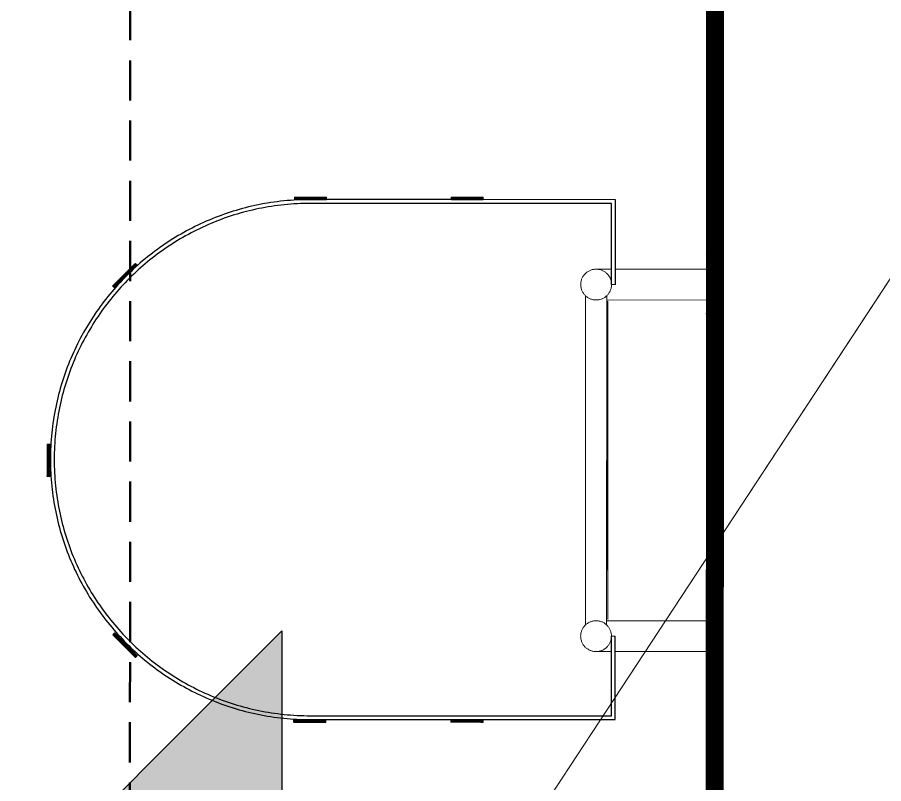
# Model space of a CAD drawing. Header units: centimetres. Extents: x -6122352 to 6876996, y -1694241 to 2592194.
# Drawn here: x 136233 to 137582, y -53178 to -51984 of the extents above; entities that cross this region are included whole.
import ezdxf
from ezdxf.enums import TextEntityAlignment as Align
from ezdxf.xclip import XClip

# ---------------------------------------------------------------- set-up
doc = ezdxf.new("R2010")
doc.units = ezdxf.units.CM
doc.header["$MEASUREMENT"] = 0
doc.header["$XCLIPFRAME"] = 2
for name, pattern in [('2. HG-ST XR COL 3A (5V 7V 9V 11V - GF (4M & 5D-E)$0$HIDDEN', [0.375, 0.25, -0.125]), ('AXIS2', [28.574999999999996, 19.05, -3.174999999999999, 3.174999999999999, -3.174999999999999]), ('DASHED2', [0.375, 0.25, -0.125]), ('HIDDEN', [0.375, 0.25, -0.125]), ('XR-AR-END-SETTING OUT PLAN$0$23261-XR-AR-SI-GF$0$HIDDEN', [0.375, 0.25, -0.125]), ('XR-Master Plan MONTE CARLO$0$XREF-ROADS LAYOUT PLAN$0$PROPOSED INTERNAL ROAD - Option 01$0$Future road$0$DASHED2', [0.375, 0.25, -0.125])]:
    doc.linetypes.add(name, pattern=pattern)
for name, color, linetype in [('00-MI-DIM', 7, 'Continuous'), ('00-XREF', 7, 'Continuous'), ('23585-XR-AR-BOUNDARY WALLS AND SETBACKS$0$setback', 7, 'XR-AR-END-SETTING OUT PLAN$0$23261-XR-AR-SI-GF$0$HIDDEN'), ('@MI-REF LAYER', 7, 'Continuous'), ('B_TH_4', 7, 'Continuous'), ('G-HATCH-COL-WALL', 7, 'Continuous')]:
    doc.layers.add(name, color=color, linetype=linetype)
for name, color, linetype, lineweight in [('@ Foundations', 4, 'DASHED2', 50), ('A-ANNO-TEXT', 3, 'Continuous', 25), ('A-FLOR-XREF', 7, 'Continuous', 9), ('A-GRID2', 224, 'AXIS2', 0), ('HARDWARE', 1, 'Continuous', 15), ('XR-AR-END-SETTING OUT PLAN$0$23585-XR-AR-END-GROUND FLOOR$0$A-WALL', 7, 'Continuous', 30), ('XR-AR-END-SETTING OUT PLAN$0$23585-XR-AR-END-GROUND FLOOR$0$S-COLS', 51, 'Continuous', 40), ('XR-AR-END-SETTING OUT PLAN$0$23585-XR-AR-END-GROUND FLOOR$0$S-COLS-PATT', 8, 'Continuous', 5)]:
    doc.layers.add(name, color=color, linetype=linetype, lineweight=lineweight)
doc.styles.add('Arial Narrow', font='ARIALN.TTF', dxfattribs={"width": 0.95, "height": 500})
doc.styles.get("Standard").update_dxf_attribs({"font": 'arial.ttf'})
doc.dimstyles.new('LEADER', dxfattribs={"dimtxt": 0.18, "dimasz": 0.25, "dimexe": 0.18, "dimexo": 0.0625, "dimgap": 0.09, "dimtad": 0, "dimtih": 1, "dimtoh": 1, "dimdec": 4, "dimzin": 0, "dimdsep": 46, "dimtxsty": 'Standard', "dimblk": 'DOT', "dimcen": 0.09, "dimadec": 0, "dimazin": 0, "dimtfac": 1, "dimtdec": 4, "dimtofl": 0, "dimtmove": 0, "dimatfit": 3, "dimldrblk": 'DOT', "dimfxl": 1, "dimtolj": 1, "dimtzin": 0, "dimarcsym": 0})

# ---------------------------------------------------------------- blocks, each defined once
blk = doc.blocks.new('23585-XR-AR-BOUNDARY WALLS AND SETBACKS')
at = {"layer": '23585-XR-AR-BOUNDARY WALLS AND SETBACKS$0$setback', "ltscale": 40, "const_width": 0.05}
blk.add_lwpolyline([(496556.6741001542, 2768981.202274867), (496542.2967960276, 2768994.375796448), (496538.1421869831, 2768989.841589371), (496534.0887982166, 2768985.417801631), (496530.0353982168, 2768980.994001632), (496525.9819525767, 2768976.570351822), (496521.9283484083, 2768972.146547273), (496517.7722339163, 2768967.610636459), (496532.1492828215, 2768954.436577055), (496536.3057524819, 2768958.97285092), (496540.3591508893, 2768963.396649184), (496544.4125508901, 2768967.820449183), (496548.4659508895, 2768972.244249184), (496552.5193508902, 2768976.668049183)], close=True, dxfattribs=at)
blk = doc.blocks.new('A$C9d9485f6')
at = {"layer": 'A-ANNO-TEXT', "rotation": 312.4881850805905}
blk.add_blockref('23585-XR-AR-BOUNDARY WALLS AND SETBACKS', (-2377088.534775567, -1504219.252137818), dxfattribs=at)
blk = doc.blocks.new('XR-AR-END-SETTING OUT PLAN$0$23585-XR-AR-END-GROUND FLOOR$0$A$C75a8815d')
at = {"layer": 'XR-AR-END-SETTING OUT PLAN$0$23585-XR-AR-END-GROUND FLOOR$0$S-COLS', "color": 252, "lineweight": 30}
blk.add_lwpolyline([(-0.02568697929382324, 8599.999128341675), (-0.02568745613098145, 7599.999128580093), (249.974312543869, 7599.999128341675), (249.9743130207062, 8599.999128341675)], close=True, dxfattribs=at)
blk = doc.blocks.new('XR-AR-END-SETTING OUT PLAN')
at = {"layer": 'XR-AR-END-SETTING OUT PLAN$0$23585-XR-AR-END-GROUND FLOOR$0$A-WALL', "color": 8}
blk.add_lwpolyline([(3000.102068737149, 12899.99910259247), (3250.103869214654, 12899.99910211563), (3250.103198900819, 13749.9988026619), (3250.102675631642, 14849.99877595901), (3000.10211391747, 14849.99877595901)], close=True, dxfattribs=at)
at = {"layer": 'XR-AR-END-SETTING OUT PLAN$0$23585-XR-AR-END-GROUND FLOOR$0$S-COLS-PATT', "color": 8}
blk.add_blockref('XR-AR-END-SETTING OUT PLAN$0$23585-XR-AR-END-GROUND FLOOR$0$A$C75a8815d', (3000.129344239831, 5499.998310089111), dxfattribs=at)
blk = doc.blocks.new('A$Cbc1183fc')
at = {"layer": 'HARDWARE', "linetype": 'XR-Master Plan MONTE CARLO$0$XREF-ROADS LAYOUT PLAN$0$PROPOSED INTERNAL ROAD - Option 01$0$Future road$0$DASHED2', "ltscale": 0.1}
blk.add_hatch(color=251, dxfattribs=at).paths.add_polyline_path([(2.908533192181494, 4.222381891624536), (1.010416953300592, 4.222381891566329), (1.010416953417007, 14.22390712378547), (2.908533192181494, 14.22390712378547)])
at = {"layer": 'A-GRID2', "color": 251, "linetype": 'XR-Master Plan MONTE CARLO$0$XREF-ROADS LAYOUT PLAN$0$PROPOSED INTERNAL ROAD - Option 01$0$Future road$0$DASHED2', "ltscale": 0.5}
blk.add_line((-47.00038027530536, 9.223144508025143), (106.9078582695802, 9.223144508025143), dxfattribs=at)
at = {"layer": 'HARDWARE', "color": 7, "ltscale": 0.1}
for p, q in [((-40.36631799908355, 14.22390712378547), (-41.80466234614141, 12.78556277696043)), ((-40.36631799908355, 4.222381891566329), (-40.36631799908355, 14.22390712378547)), ((-39.11612734466325, 14.22390712378547), (-40.36631799908355, 14.22390712378547)), ((-39.11612734466325, 17.34938375896309), (-38.38891594466986, 18.60895084269578)), ((-39.11612734466325, 17.34938375896309), (-39.11612734466325, 1.096905256097671)), ((-31.71709949325304, 18.60895084269578), (-38.38891594466986, 18.60895084269578)), ((-31.71709949325304, 13.91604767570971), (-38.38891594466986, 13.91604767570971)), ((-30.98988809355069, 17.34938375896309), (-31.71709949325304, 18.60895084269578)), ((-30.98988809355069, 19.84976506739622), (-30.98988809355069, -1.403476052044425)), ((-28.98958304652479, 19.84976506739622), (-30.98988809355069, 19.84976506739622)), ((-28.98958304652479, 19.84976506739622), (-28.98958304652479, -1.403476052044425)), ((-44.05500552407466, 12.84869740443537), (-44.68010085099377, 12.22360207769088)), ((-44.68010085099377, 6.222686938242987), (-44.68010085099377, 12.22360207769088)), ((-44.68010085099377, 6.222686938242987), (-44.05500552407466, 5.597591611498501)), ((-44.05500552407466, 12.84869740443537), (-44.05500552407466, 5.597591611498501)), ((-44.05500552407466, 12.84869740443537), (-41.80466234614141, 12.84869740443537)), ((-44.05500552407466, 5.597591611498501), (-41.80466234614141, 5.597591611498501)), ((-41.80466234614141, 5.660726239264477), (-41.80466234614141, 12.78556277696043)), ((-40.36631799908355, 4.222381891566329), (-41.80466234614141, 5.660726239264477)), ((-41.32521423057187, 13.26501089252997), (-39.11612734466325, 13.26501089252997)), ((-41.32521423057187, 5.181278123403899), (-39.11612734466325, 5.181278123403899)), ((-39.11612734466325, 4.222381891566329), (-40.36631799908355, 4.222381891566329)), ((-39.11612734466325, 1.096905256097671), (-38.38891594466986, -0.1626618276932277)), ((-31.71709949325304, 4.530241340224165), (-38.38891594466986, 4.530241340224165)), ((-30.98988809355069, 1.096905256097671), (-31.71709949325304, -0.1626618276932277)), ((-31.71709949325304, -0.1626618276932277), (-38.38891594466986, -0.1626618276932277)), ((-28.98958304652479, -1.403476052044425), (-30.98988809355069, -1.403476052044425))]:
    blk.add_line(p, q, dxfattribs=at)
at = {"layer": 'HARDWARE', "color": 251, "linetype": 'XR-Master Plan MONTE CARLO$0$XREF-ROADS LAYOUT PLAN$0$PROPOSED INTERNAL ROAD - Option 01$0$Future road$0$DASHED2', "ltscale": 0.1}
for p, q in [((72.75557183974888, 14.22390712378547), (-28.98958304652479, 14.22390712378547)), ((1.010416953475215, 14.22390712378547), (1.010416953475215, 4.222381891566329)), ((72.75557183974888, 4.222381891566329), (72.75557183974888, 14.22390712378547)), ((87.31861020310316, 14.69050327996956), (77.89883993775584, 14.25454929738771)), ((77.89883993775584, 11.55062444781652), (77.89883993775584, 14.2545868033194)), ((77.89883993775584, 14.16024741646834), (77.89883993775584, 4.286041599465534)), ((87.43754709063796, 14.80005748727126), (87.4771506304387, 15.10707930783974)), ((89.37730540370103, 14.86197943036677), (87.4771506304387, 15.10707930783974)), ((88.48233517084736, 13.79382903676014), (88.40547594963573, 15.45451979286736)), ((92.38743944931775, 14.92510155693162), (89.4962622950552, 14.79129365098197)), ((92.38743944931775, 14.92510155693162), (92.49885143950814, 15.43394165439531)), ((92.55657524225535, 14.18667644646484), (92.38743944931775, 14.92510155693162)), ((92.55657524225535, 14.18667644646484), (92.49885143950814, 15.43394165439531)), ((93.39265149418497, 14.97162115009269), (92.49885143950814, 15.43394165439531)), ((95.53774987155339, 15.07089879049454), (93.39265149418497, 14.97162115009269)), ((95.58035636960994, 14.2579248114489), (94.780859445862, 13.36900175112532)), ((95.58035636960994, 14.2579248114489), (95.53774987155339, 15.07089879049454)), ((99.51018816855503, 14.2231445076759), (95.55813798075542, 14.2231445076759)), ((95.78166081814561, 4.223144507675897), (95.78166081814561, 14.2231445076759)), ((99.51018816855503, 14.2231445076759), (99.51018816855503, 4.223144507675897)), ((99.51018816855503, 14.2231445076759), (101.0104169534752, 12.72291572275572)), ((-28.98958304652479, 13.26501089252997), (1.010416953475215, 13.26501089252997)), ((-28.98958304652479, 5.181278123403899), (1.010416953475215, 5.181278123403899)), ((72.75557183974888, 4.222381891566329), (-28.98958304652479, 4.222381891566329)), ((77.89883993775584, 12.99673248000909), (73.13906532223336, 12.99673248000909)), ((77.89883993775584, 5.449569037242327), (73.13906532223336, 5.449569037242327)), ((79.57415167271392, 11.63842533819843), (77.89883993775584, 11.55062444781652)), ((79.57415167271392, 10.41553884814493), (77.89883993775584, 10.50332723610336)), ((90.42035696917446, 3.629816524975467), (77.89883993775584, 4.286041599465534)), ((89.94517450395506, 5.982975382183213), (87.21389923489187, 6.126122211862821)), ((91.2960905188811, 12.14092696976149), (87.53484942938667, 11.94380940945121)), ((87.61943982954836, 6.104868971277028), (88.60430127097061, 6.871373362664599)), ((88.51878447993658, 5.239612018805929), (87.61943982954836, 6.104868971277028)), ((91.54596987529658, 9.904885973141063), (87.72365947323851, 10.105204021791)), ((88.63406080874847, 7.439234961464535), (88.49653483601287, 4.81505977519555)), ((89.5036446704762, 6.006116410484537), (88.51878447993658, 5.239612018805929)), ((88.60430127097061, 6.871373362664599), (89.5036446704762, 6.006116410484537)), ((92.45013651053887, 12.50725783529924), (91.2960905188811, 12.14092696976149)), ((92.96129321167246, 9.492273050069343), (91.54596987529658, 9.904885973141063)), ((93.64979320799466, 12.87235101213446), (92.45013651053887, 12.50725783529924)), ((92.76186779944692, 8.090846832608804), (92.58651480817934, 4.744911576795857)), ((94.39027488173451, 9.027764712343924), (92.96129321167246, 9.492273050069343)), ((93.52420280541992, 3.855013367603533), (94.4000251184334, 4.175437232188415)), ((94.780859445862, 13.36900175112532), (93.64979320799466, 12.87235101213446)), ((95.44022499938728, 8.025586879928596), (94.39027488173451, 9.027764712343924)), ((94.4000251184334, 4.175437232188415), (95.14445989456726, 4.796581957198214)), ((99.51018816855503, 4.223144507675897), (94.48030861187726, 4.223144507675897)), ((95.14445989456726, 4.796581957198214), (95.58906519698212, 5.635622410394717)), ((95.70576424361207, 6.581304127234034), (95.44022499938728, 8.025586879928596)), ((95.58906519698212, 5.635622410394717), (95.70576424361207, 6.581304127234034)), ((101.0104169534752, 5.723373293178156), (99.51018816855503, 4.223144507675897)), ((101.0104169534752, 12.72291572275572), (101.0104169534752, 5.723373293178156))]:
    blk.add_line(p, q, dxfattribs=at)
at = {"layer": 'HARDWARE', "color": 7, "ltscale": 0.1}
for centre, radius, start, end in [((-34.96694084443152, 16.26250551029807), 4.149186500949668, 145.5615300131429, 214.438469986857), ((-23.61019831587328, 9.223144507792313), 15.50592840411255, 162.3830300116464, 197.6169699883536), ((-35.13907465746161, 16.26250551029807), 4.149186500949668, 325.5615300131429, 34.43846901578785), ((-46.49581712350482, 9.223144507792313), 15.50592840411255, 342.3830300116463, 17.61696900850052), ((-34.96694084443152, 2.183796006895136), 4.149186500949668, 145.5615300131429, 214.438469986857), ((-35.13907465746161, 2.183796006895136), 4.149186500949668, 325.5615300131429, 34.43846901578785)]:
    blk.add_arc(centre, radius, start, end, dxfattribs=at)
at = {"layer": 'HARDWARE', "color": 251, "linetype": 'XR-Master Plan MONTE CARLO$0$XREF-ROADS LAYOUT PLAN$0$PROPOSED INTERNAL ROAD - Option 01$0$Future road$0$DASHED2', "ltscale": 0.1}
for centre, radius, start, end in [((87.3127943155705, 14.81615994236199), 0.1257860573740003, 272.6498300045417, 352.6498329959001), ((88.11186367354821, 21.01901837886544), 6.360934167473221, 263.7923700016446, 281.5072999921803), ((89.49044765718281, 14.91693781095091), 0.1257860573740003, 205.9098599996503, 272.6498300045417), ((89.5532334826421, 18.22342955146451), 5.031442169940947, 306.6492599996699, 319.7369400049474), ((73.13906532136025, 13.38021596067119), 0.3834940703464925, 180, 270), ((73.13906532136025, 5.066073054389562), 0.3834940703464925, 90, 180), ((79.48170132358791, 11.02698209305527), 0.6183947677033078, 278.597939997401, 81.40205939544926), ((87.8244660954224, 11.04454727156553), 0.944741635601313, 107.8518299985358, 263.874750001431), ((91.0746554993093, 16.1145954534295), 12.5019065407724, 267.0000099984271, 281.2992799952244), ((103.0011480393587, 5.87665916926926), 10.47594583176023, 167.7980399877807, 186.2019600094219), ((91.50133056694176, 6.479338577250019), 2.045942006160019, 302.0330500080299, 51.96694999488927)]:
    blk.add_arc(centre, radius, start, end, dxfattribs=at)
blk = doc.blocks.new('A$Ce8294b64')
at = {"layer": 'G-HATCH-COL-WALL'}
h = blk.add_hatch(dxfattribs=at)
h.set_pattern_fill('ANSI31', color=1, angle=-180)
h.set_pattern_definition([(224.9999999999997, (514377.9856902729, 2792684.258597666), (0.08838834764831767, -0.08838834764831849), [])])
h.paths.add_polyline_path([(181.9881294774241, 205.7581931389868), (181.9881294774241, 201.7581931389868), (131.9881294774241, 201.7581931389868), (131.9881294774241, 205.7581931389868)])
h = blk.add_hatch(dxfattribs=at)
h.set_pattern_fill('ANSI31', color=1, angle=-180)
h.set_pattern_definition([(224.9999999999999, (87727.86580790632, 154293.1558632633), (0.0883883476483184, -0.08838834764831849), [])])
h.paths.add_polyline_path([(425.9516046088538, 201.7581931389868), (425.9516046093195, 205.7581931389868), (375.9516046093195, 205.7581931389868), (375.9516046093195, 201.7581931389868)])
h = blk.add_hatch(dxfattribs=at)
h.set_pattern_fill('ANSI31', color=1, angle=-135)
h.set_pattern_definition([(270, (-1611104.543122334, 2338274.30322408), (0.1249999999999993, -6.335847910278488e-16), [])])
h.paths.add_polyline_path([(-115.5359028750681, 102.3425361735281), (-112.707475749834, 99.51410904910881), (-148.0628148094402, 64.15876998979365), (-150.8912419346743, 66.98719711432932)])
h = blk.add_hatch(dxfattribs=at)
h.set_pattern_fill('ANSI31', color=1, angle=-90.00000000000001)
h.set_pattern_definition([(315, (-2792731.507303426, 514016.4557539099), (0.08838834764831846, 0.08838834764831843), [])])
h.paths.add_polyline_path([(-253.0068988991552, -179.5418068611179), (-249.0068988991552, -179.5418068611179), (-249.0068988991552, -229.5418068611179), (-253.0068988991552, -229.5418068610015)])
h = blk.add_hatch(dxfattribs=at)
h.set_pattern_fill('ANSI31', color=1, angle=-44.99999999999999)
h.set_pattern_definition([(360, (-2338322.851929822, -1611465.078030313), (7.847327871527068e-17, 0.1249999999999999), [])])
h.paths.add_polyline_path([(-150.8912419342087, -476.0708108367398), (-148.0628148094402, -473.2423837120296), (-112.707475749834, -508.5977227713447), (-115.5359028746025, -511.4261498959968)])
h = blk.add_hatch(dxfattribs=at)
h.set_pattern_fill('ANSI31', color=1, angle=2.544443745170813e-14)
h.set_pattern_definition([(44.99999999999994, (-514065.0044596778, -2793090.97261426), (-0.0883883476483182, 0.0883883476483184), [])])
h.paths.add_polyline_path([(130.9931011008448, -612.4722097327176), (130.9931011008448, -608.4722097327176), (180.9931011008448, -608.4722097327176), (180.9931011008448, -612.4722097327176)])
h = blk.add_hatch(dxfattribs=at)
h.set_pattern_fill('ANSI31', color=1, angle=-180)
h.set_pattern_definition([(224.9999999999999, (87727.86580790632, 154295.4558632633), (0.0883883476483184, -0.08838834764831849), [])])
h.paths.add_polyline_path([(425.9516046088538, -608.2418068610132), (425.9516046093195, -612.2418068610132), (375.9516046093195, -612.2418068610132), (375.9516046093195, -608.2418068610132)])
at = {"color": 1}
for p, q in [((626.0195874855272, 93.45819313905668), (602.0195874855272, 93.45819313905668)), ((790.9565762332059, 93.45819313888205), (632.0195874855272, 93.45819313905668)), ((626.0195874855272, 69.45819313894026), (632.0195874855272, 69.45819313894026)), ((585.5195874855272, 52.02976808103267), (585.5195874855272, -460.8133818031056)), ((618.5195874855272, 52.02976808103267), (618.5195874855272, -460.8133818031056)), ((790.9565762332059, 45.45819313882384), (618.7665554545238, 45.45819313876564)), ((791.0218745744205, -454.2418068608968), (618.5195874855272, -454.2418068608968)), ((625.9078791709035, -478.2418068610132), (632.0195874855272, -478.2418068610132)), ((626.0195874855272, -502.2418068610714), (602.0195874855272, -502.2418068610714)), ((791.0218745744205, -502.241806860955), (632.0195874855272, -502.2418068610714))]:
    blk.add_line(p, q, dxfattribs=at)
for points in [[(181.9881294774241, 205.7581931389868), (181.9881294774241, 201.7581931389868), (131.9881294774241, 201.7581931389868), (131.9881294774241, 205.7581931389868)], [(425.9516046093195, 205.7581931389868), (425.9516046088538, 201.7581931389868), (375.9516046093195, 201.7581931389868), (375.9516046093195, 205.7581931389868)], [(-115.5359028750681, 102.3425361735281), (-112.707475749834, 99.51410904910881), (-148.0628148094402, 64.15876998979365), (-150.8912419346743, 66.98719711432932)], [(-253.0068988991552, -179.5418068611179), (-249.0068988991552, -179.5418068611179), (-249.0068988991552, -229.5418068611179), (-253.0068988991552, -229.5418068610015)], [(-150.8912419342087, -476.0708108367398), (-148.0628148094402, -473.2423837120296), (-112.707475749834, -508.5977227713447), (-115.5359028746025, -511.4261498959968)], [(130.9931011008448, -612.4722097327176), (130.9931011008448, -608.4722097327176), (180.9931011008448, -608.4722097327176), (180.9931011008448, -612.4722097327176)], [(425.9516046093195, -612.2418068610132), (425.9516046088538, -608.2418068610132), (375.9516046093195, -608.2418068610132), (375.9516046093195, -612.2418068610132)]]:
    blk.add_lwpolyline(points, close=True, dxfattribs=at)
for centre in [(602.0195874855272, 69.45819313894026), (602.0195874855272, -478.2418068610132)]:
    blk.add_circle(centre, 24, dxfattribs=at)
at = {"layer": '00-XREF', "color": 1, "flags": 128}
for points in [[(632.0195874855272, 69.45819313894026), (632.0195874855272, 201.733335086843), (423.9516046093195, 201.7581931389868), (156.9881294774241, 201.7581931389868, 0.9999999999999999), (156.9881294774241, -608.2418068610132), (424.5661017889506, -608.2418068610132), (632.0195874855272, -608.2418068610132), (632.0195874855272, -478.241806860955)], [(626.0195874855272, 69.45819313894026), (626.0195874855272, 195.7581931392197), (420.686456619238, 195.7581931389868), (156.9881294774241, 195.7581931389868, 1), (156.9881294774241, -602.2418068610132), (421.3009537988692, -602.2418068610132), (626.0195874855272, -602.2418068610132), (626.0195874855272, -478.0449050011812)]]:
    blk.add_lwpolyline(points, format="xyb", dxfattribs=at)
at = {"layer": '00-XREF', "color": 1}
for points in [[(800.9565762332059, 3.952243700157851), (800.9565762332059, 134.9641425777227), (790.9565762332059, 134.9641425777227), (790.9565762332059, 3.952243700157851)], [(801.0218745744205, -543.7477562997956), (801.0218745744205, -412.7358574222308), (791.0218745744205, -412.7358574222308), (791.0218745744205, -543.7477562997956)]]:
    blk.add_lwpolyline(points, close=True, dxfattribs=at)
at = {"color": 1, "xscale": -1, "rotation": 180}
for p in [(819.9461592797306, 125.5012669930293), (819.9461592797306, 33.17538820783375), (820.0114576209453, -422.4563273322419), (819.9461592797306, -513.4682262098067)]:
    blk.add_blockref('A$Cbc1183fc', p, dxfattribs=at)
blk = doc.blocks.new('A$Cbed221a8')
at = {"linetype": 'HIDDEN'}
for points in [[(1628.115227677878, 13299.16522183403), (1630.013343916758, 13299.16522183409), (1630.013343916642, 13289.16369660187), (1628.115227677878, 13289.16369660187)], [(1628.115227677878, 13206.83934304884), (1630.013343916758, 13206.83934304889), (1630.013343916642, 13196.83781781667), (1628.115227677878, 13196.83781781667)], [(1628.049929336663, 12751.20762750876), (1629.948045575544, 12751.20762750882), (1629.948045575427, 12741.2061022766), (1628.049929336663, 12741.2061022766)], [(1628.115227677878, 12660.1957286312), (1630.013343916758, 12660.19572863125), (1630.013343916642, 12650.19420339903), (1628.115227677878, 12650.19420339903)]]:
    blk.add_hatch(color=1, dxfattribs=at).paths.add_polyline_path(points)
at = {"color": 1, "linetype": 'HIDDEN'}
for p, q in [((1678.024141145364, 13294.16445921763), (1524.115902600479, 13294.16445921763)), ((1530.013343916584, 13297.66423043248), (1531.513572701504, 13299.16445921798)), ((1530.013343916584, 13290.6646880029), (1530.013343916584, 13297.66423043248)), ((1531.513572701504, 13289.16445921798), (1531.513572701504, 13299.16445921798)), ((1531.513572701504, 13299.16445921798), (1536.543452258182, 13299.16445921798)), ((1535.242100051913, 13299.16445921798), (1535.242100051913, 13289.16445921798)), ((1535.434695673077, 13297.75198131526), (1535.317996626447, 13296.80629959842)), ((1535.317996626447, 13296.80629959842), (1535.583535870672, 13295.36201684573)), ((1535.879300975492, 13298.59102176846), (1535.434695673077, 13297.75198131526)), ((1535.583535870672, 13295.36201684573), (1536.633485988325, 13294.35983901331)), ((1536.623735751626, 13299.21216649347), (1535.879300975492, 13298.59102176846)), ((1537.499558064639, 13299.53259035805), (1536.623735751626, 13299.21216649347)), ((1536.633485988325, 13294.35983901331), (1538.062467658387, 13293.89533067559)), ((1538.062467658387, 13293.89533067559), (1539.477790994762, 13293.48271775251)), ((1538.261893070612, 13295.29675689305), (1538.43724606188, 13298.64269214886)), ((1539.477790994762, 13293.48271775251), (1543.300101396821, 13293.28239970386)), ((1540.603403900885, 13299.75778720068), (1553.124920932303, 13299.10156212619)), ((1541.078586366104, 13297.40462834347), (1543.809861635167, 13297.26148151379)), ((1541.520116199583, 13297.38148731517), (1542.504976390122, 13298.14799170685)), ((1542.419459599088, 13296.51623036299), (1541.520116199583, 13297.38148731517)), ((1542.389700061311, 13295.94836876419), (1542.527226034046, 13298.57254395046)), ((1543.404321040511, 13297.28273475438), (1542.419459599088, 13296.51623036299)), ((1542.504976390122, 13298.14799170685), (1543.404321040511, 13297.28273475438)), ((1551.449609197345, 13292.97206487751), (1553.124920932303, 13292.88427648955)), ((1553.124920932303, 13289.22735630919), (1553.124920932303, 13299.10156212619)), ((1553.124920932303, 13297.93803468841), (1557.884695547826, 13297.93803468841)), ((1558.26818903031, 13299.16522183409), (1660.013343916584, 13299.16522183409)), ((1558.26818903031, 13299.16522183409), (1558.26818903031, 13289.16369660187)), ((1630.013343916584, 13289.16369660187), (1630.013343916584, 13299.16522183409)), ((1660.013343916584, 13298.20632560225), (1630.013343916584, 13298.20632560225)), ((1660.013343916584, 13283.53783865826), (1660.013343916584, 13304.7910797777)), ((1660.013343916584, 13304.7910797777), (1662.01364896361, 13304.7910797777)), ((1662.01364896361, 13283.53783865826), (1662.01364896361, 13304.7910797777)), ((1662.01364896361, 13302.29069846956), (1662.740860363312, 13303.55026555335)), ((1662.740860363312, 13303.55026555335), (1669.412676814729, 13303.55026555335)), ((1662.740860363312, 13298.85736238543), (1669.412676814729, 13298.85736238543)), ((1670.139888214722, 13302.29069846956), (1669.412676814729, 13303.55026555335)), ((1670.139888214722, 13286.03821996669), (1670.139888214722, 13302.29069846956)), ((1670.139888214722, 13299.16522183409), (1671.390078869143, 13299.16522183409)), ((1672.348975100631, 13298.20632560225), (1670.139888214722, 13298.20632560225)), ((1671.390078869143, 13299.16522183409), (1671.390078869143, 13289.16369660187)), ((1671.390078869143, 13299.16522183409), (1672.8284232162, 13297.72687748639)), ((1675.078766394134, 13297.79001211416), (1672.8284232162, 13297.79001211416)), ((1672.8284232162, 13297.72687748639), (1672.8284232162, 13290.6020409487)), ((1675.078766394134, 13290.53890632122), (1675.078766394134, 13297.79001211416)), ((1675.703861721053, 13297.16491678741), (1675.078766394134, 13297.79001211416)), ((1675.703861721053, 13297.16491678741), (1675.703861721053, 13291.16400164797)), ((1531.513572701504, 13289.16445921798), (1530.013343916584, 13290.6646880029)), ((1531.513572701504, 13289.16445921798), (1535.465622889304, 13289.16445921798)), ((1535.443404500449, 13289.12967891421), (1536.242901424197, 13290.01860197453)), ((1535.443404500449, 13289.12967891421), (1535.486010998506, 13288.31670493516)), ((1535.486010998506, 13288.31670493516), (1537.631109375874, 13288.41598257556)), ((1536.242901424197, 13290.01860197453), (1537.373967662064, 13290.51525271352)), ((1537.373967662064, 13290.51525271352), (1538.57362435952, 13290.88034589036)), ((1537.631109375874, 13288.41598257556), (1538.524909430551, 13287.95366207126)), ((1538.467185627804, 13289.20092727919), (1538.524909430551, 13287.95366207126)), ((1538.467185627804, 13289.20092727919), (1538.636321420741, 13288.46250216872)), ((1538.636321420741, 13288.46250216872), (1538.524909430551, 13287.95366207126)), ((1538.57362435952, 13290.88034589036), (1539.727670351178, 13291.24667675589)), ((1538.636321420741, 13288.46250216872), (1541.527498575004, 13288.59631007467)), ((1539.727670351178, 13291.24667675589), (1543.488911440672, 13291.4437943162)), ((1541.646455466358, 13288.52562429529), (1543.54661023962, 13288.28052441782)), ((1542.541425699212, 13289.5937746889), (1542.618284920423, 13287.93308393279)), ((1543.586213779421, 13288.58754623838), (1543.54661023962, 13288.28052441782)), ((1543.705150666956, 13288.69710044569), (1553.124920932303, 13289.13305442827)), ((1551.449609197345, 13291.74917838746), (1553.124920932303, 13291.83697927784)), ((1553.124920932303, 13291.83697927784), (1553.124920932303, 13289.13301692234)), ((1553.124920932303, 13290.39087124565), (1557.884695547826, 13290.39087124565)), ((1558.26818903031, 13289.16369660187), (1660.013343916584, 13289.16369660187)), ((1660.013343916584, 13290.12259283313), (1630.013343916584, 13290.12259283313)), ((1660.013343916584, 13283.53783865826), (1662.01364896361, 13283.53783865826)), ((1662.01364896361, 13286.03821996669), (1662.740860363312, 13284.77865288296)), ((1662.740860363312, 13289.47155604995), (1669.412676814729, 13289.47155604995)), ((1662.740860363312, 13284.77865288296), (1669.412676814729, 13284.77865288296)), ((1670.139888214722, 13286.03821996669), (1669.412676814729, 13284.77865288296)), ((1672.348975100631, 13290.12259283313), (1670.139888214722, 13290.12259283313)), ((1670.139888214722, 13289.16369660187), (1671.390078869143, 13289.16369660187)), ((1671.390078869143, 13289.16369660187), (1672.8284232162, 13290.6020409487)), ((1675.078766394134, 13290.53890632122), (1672.8284232162, 13290.53890632122)), ((1675.078766394134, 13290.53890632122), (1675.703861721053, 13291.16400164797)), ((1660.013343916584, 13191.21195987306), (1660.013343916584, 13212.4652009925)), ((1660.013343916584, 13212.4652009925), (1662.01364896361, 13212.4652009925)), ((1662.01364896361, 13191.21195987306), (1662.01364896361, 13212.4652009925)), ((1678.024141145364, 13201.83858043244), (1524.115902600479, 13201.83858043244)), ((1530.013343916584, 13205.33835164728), (1531.513572701504, 13206.83858043278)), ((1530.013343916584, 13198.3388092177), (1530.013343916584, 13205.33835164728)), ((1531.513572701504, 13196.83858043278), (1530.013343916584, 13198.3388092177)), ((1531.513572701504, 13196.83858043278), (1531.513572701504, 13206.83858043278)), ((1531.513572701504, 13206.83858043278), (1536.543452258182, 13206.83858043278)), ((1535.242100051913, 13206.83858043278), (1535.242100051913, 13196.83858043278)), ((1535.434695673077, 13205.42610253007), (1535.317996626447, 13204.48042081323)), ((1535.317996626447, 13204.48042081323), (1535.583535870672, 13203.03613806053)), ((1535.879300975492, 13206.26514298326), (1535.434695673077, 13205.42610253007)), ((1535.583535870672, 13203.03613806053), (1536.633485988325, 13202.03396022812)), ((1536.623735751626, 13206.88628770827), (1535.879300975492, 13206.26514298326)), ((1536.242901424197, 13197.69272318934), (1537.373967662064, 13198.18937392833)), ((1537.499558064639, 13207.20671157286), (1536.623735751626, 13206.88628770827)), ((1536.633485988325, 13202.03396022812), (1538.062467658387, 13201.56945189039)), ((1537.373967662064, 13198.18937392833), (1538.57362435952, 13198.55446710516)), ((1538.062467658387, 13201.56945189039), (1539.477790994762, 13201.15683896732)), ((1538.261893070612, 13202.97087810785), (1538.43724606188, 13206.31681336366)), ((1538.57362435952, 13198.55446710516), (1539.727670351178, 13198.9207979707)), ((1539.477790994762, 13201.15683896732), (1543.300101396821, 13200.95652091867)), ((1539.727670351178, 13198.9207979707), (1543.488911440672, 13199.11791553101)), ((1540.603403900885, 13207.43190841548), (1553.124920932303, 13206.77568334099)), ((1541.078586366104, 13205.07874955828), (1543.809861635167, 13204.9356027286)), ((1541.520116199583, 13205.05560852998), (1542.504976390122, 13205.82211292165)), ((1542.419459599088, 13204.1903515778), (1541.520116199583, 13205.05560852998)), ((1542.389700061311, 13203.622489979), (1542.527226034046, 13206.24666516526)), ((1543.404321040511, 13204.95685596918), (1542.419459599088, 13204.1903515778)), ((1542.504976390122, 13205.82211292165), (1543.404321040511, 13204.95685596918)), ((1551.449609197345, 13200.64618609232), (1553.124920932303, 13200.55839770436)), ((1551.449609197345, 13199.42329960226), (1553.124920932303, 13199.51110049264)), ((1553.124920932303, 13196.90147752399), (1553.124920932303, 13206.77568334099)), ((1553.124920932303, 13205.61215590322), (1557.884695547826, 13205.61215590322)), ((1553.124920932303, 13199.51110049264), (1553.124920932303, 13196.80713813714)), ((1558.26818903031, 13206.83934304889), (1660.013343916584, 13206.83934304889)), ((1558.26818903031, 13206.83934304889), (1558.26818903031, 13196.83781781667)), ((1630.013343916584, 13196.83781781667), (1630.013343916584, 13206.83934304889)), ((1660.013343916584, 13205.88044681706), (1630.013343916584, 13205.88044681706)), ((1662.01364896361, 13209.96481968436), (1662.740860363312, 13211.22438676815)), ((1662.740860363312, 13211.22438676815), (1669.412676814729, 13211.22438676815)), ((1662.740860363312, 13206.53148360024), (1669.412676814729, 13206.53148360024)), ((1670.139888214722, 13209.96481968436), (1669.412676814729, 13211.22438676815)), ((1670.139888214722, 13193.7123411815), (1670.139888214722, 13209.96481968436)), ((1670.139888214722, 13206.83934304889), (1671.390078869143, 13206.83934304889)), ((1672.348975100631, 13205.88044681706), (1670.139888214722, 13205.88044681706)), ((1671.390078869143, 13206.83934304889), (1671.390078869143, 13196.83781781667)), ((1671.390078869143, 13206.83934304889), (1672.8284232162, 13205.4009987012)), ((1671.390078869143, 13196.83781781667), (1672.8284232162, 13198.2761621635)), ((1675.078766394134, 13205.46413332896), (1672.8284232162, 13205.46413332896)), ((1672.8284232162, 13205.4009987012), (1672.8284232162, 13198.2761621635)), ((1675.078766394134, 13198.21302753603), (1672.8284232162, 13198.21302753603)), ((1675.078766394134, 13198.21302753603), (1675.078766394134, 13205.46413332896)), ((1675.703861721053, 13204.83903800222), (1675.078766394134, 13205.46413332896)), ((1675.078766394134, 13198.21302753603), (1675.703861721053, 13198.83812286277)), ((1675.703861721053, 13204.83903800222), (1675.703861721053, 13198.83812286277)), ((1531.513572701504, 13196.83858043278), (1535.465622889304, 13196.83858043278)), ((1535.443404500449, 13196.80380012901), (1536.242901424197, 13197.69272318934)), ((1535.443404500449, 13196.80380012901), (1535.486010998506, 13195.99082614997)), ((1535.486010998506, 13195.99082614997), (1537.631109375874, 13196.09010379037)), ((1537.631109375874, 13196.09010379037), (1538.524909430551, 13195.62778328607)), ((1538.467185627804, 13196.875048494), (1538.524909430551, 13195.62778328607)), ((1538.467185627804, 13196.875048494), (1538.636321420741, 13196.13662338353)), ((1538.636321420741, 13196.13662338353), (1538.524909430551, 13195.62778328607)), ((1538.636321420741, 13196.13662338353), (1541.527498575004, 13196.27043128948)), ((1541.646455466358, 13196.19974551009), (1543.54661023962, 13195.95464563262)), ((1542.541425699212, 13197.2678959037), (1542.618284920423, 13195.60720514759)), ((1543.586213779421, 13196.26166745319), (1543.54661023962, 13195.95464563262)), ((1543.705150666956, 13196.37122166049), (1553.124920932303, 13196.80717564307)), ((1553.124920932303, 13198.06499246045), (1557.884695547826, 13198.06499246045)), ((1558.26818903031, 13196.83781781667), (1660.013343916584, 13196.83781781667)), ((1660.013343916584, 13197.79671404793), (1630.013343916584, 13197.79671404793)), ((1660.013343916584, 13191.21195987306), (1662.01364896361, 13191.21195987306)), ((1662.01364896361, 13193.7123411815), (1662.740860363312, 13192.45277409776)), ((1662.740860363312, 13197.14567726475), (1669.412676814729, 13197.14567726475)), ((1662.740860363312, 13192.45277409776), (1669.412676814729, 13192.45277409776)), ((1670.139888214722, 13193.7123411815), (1669.412676814729, 13192.45277409776)), ((1672.348975100631, 13197.79671404793), (1670.139888214722, 13197.79671404793)), ((1670.139888214722, 13196.83781781667), (1671.390078869143, 13196.83781781667)), ((1659.948045575369, 12735.58024433299), (1659.948045575369, 12756.83348545243)), ((1659.948045575369, 12756.83348545243), (1661.948350622395, 12756.83348545243)), ((1661.948350622395, 12735.58024433299), (1661.948350622395, 12756.83348545243)), ((1661.948350622395, 12754.33310414429), (1662.675562022097, 12755.59267122808)), ((1662.675562022097, 12755.59267122808), (1669.347378473514, 12755.59267122808)), ((1670.074589873508, 12754.33310414429), (1669.347378473514, 12755.59267122808)), ((1670.074589873508, 12738.08062564142), (1670.074589873508, 12754.33310414429)), ((1529.948045575369, 12749.70663610721), (1531.448274360289, 12751.20686489271)), ((1529.948045575369, 12742.70709367763), (1529.948045575369, 12749.70663610721)), ((1531.448274360289, 12741.20686489271), (1529.948045575369, 12742.70709367763)), ((1531.448274360289, 12741.20686489271), (1531.448274360289, 12751.20686489271)), ((1531.448274360289, 12751.20686489271), (1536.478153916967, 12751.20686489271)), ((1531.448274360289, 12741.20686489271), (1535.400324548089, 12741.20686489271)), ((1535.176801710699, 12751.20686489271), (1535.176801710699, 12741.20686489271)), ((1535.369397331862, 12749.79438698999), (1535.252698285232, 12748.84870527315)), ((1535.252698285232, 12748.84870527315), (1535.518237529457, 12747.40442252046)), ((1535.814002634277, 12750.63342744319), (1535.369397331862, 12749.79438698999)), ((1535.378106159234, 12741.17208458894), (1536.177603082982, 12742.06100764926)), ((1535.378106159234, 12741.17208458894), (1535.420712657291, 12740.35911060989)), ((1535.420712657291, 12740.35911060989), (1537.565811034659, 12740.45838825029)), ((1535.518237529457, 12747.40442252046), (1536.56818764711, 12746.40224468804)), ((1536.558437410411, 12751.2545721682), (1535.814002634277, 12750.63342744319)), ((1536.177603082982, 12742.06100764926), (1537.30866932085, 12742.55765838825)), ((1537.434259723424, 12751.57499603278), (1536.558437410411, 12751.2545721682)), ((1536.56818764711, 12746.40224468804), (1537.997169317172, 12745.93773635032)), ((1537.30866932085, 12742.55765838825), (1538.508326018306, 12742.92275156509)), ((1537.565811034659, 12740.45838825029), (1538.459611089336, 12739.99606774599)), ((1537.997169317172, 12745.93773635032), (1539.412492653548, 12745.52512342724)), ((1538.196594729397, 12747.33916256778), (1538.371947720665, 12750.68509782359)), ((1538.401887286589, 12741.24333295392), (1538.459611089336, 12739.99606774599)), ((1538.401887286589, 12741.24333295392), (1538.571023079527, 12740.50490784345)), ((1538.571023079527, 12740.50490784345), (1538.459611089336, 12739.99606774599)), ((1538.508326018306, 12742.92275156509), (1539.662372009963, 12743.28908243062)), ((1538.571023079527, 12740.50490784345), (1541.462200233789, 12740.6387157494)), ((1539.412492653548, 12745.52512342724), (1543.234803055606, 12745.32480537859)), ((1539.662372009963, 12743.28908243062), (1543.423613099458, 12743.48619999093)), ((1540.53810555967, 12751.80019287541), (1553.059622591089, 12751.14396780092)), ((1541.013288024889, 12749.4470340182), (1543.744563293953, 12749.30388718852)), ((1541.454817858368, 12749.4238929899), (1542.439678048908, 12750.19039738158)), ((1542.354161257874, 12748.55863603772), (1541.454817858368, 12749.4238929899)), ((1541.581157125143, 12740.56802997002), (1543.481311898406, 12740.32293009254)), ((1542.324401720096, 12747.99077443892), (1542.461927692832, 12750.61494962519)), ((1543.339022699296, 12749.32514042911), (1542.354161257874, 12748.55863603772)), ((1542.439678048908, 12750.19039738158), (1543.339022699296, 12749.32514042911)), ((1542.476127357997, 12741.63618036362), (1542.552986579209, 12739.97548960752)), ((1543.520915438206, 12740.62995191311), (1543.481311898406, 12740.32293009254)), ((1543.639852325741, 12740.73950612042), (1553.059622591089, 12741.175460103)), ((1551.38431085613, 12745.01447055224), (1553.059622591089, 12744.92668216428)), ((1551.38431085613, 12743.79158406219), (1553.059622591089, 12743.87938495257)), ((1553.059622591089, 12741.26976198392), (1553.059622591089, 12751.14396780092)), ((1553.059622591089, 12749.98044036314), (1557.819397206611, 12749.98044036314)), ((1553.059622591089, 12743.87938495257), (1553.059622591089, 12741.17542259707)), ((1553.059622591089, 12742.43327692038), (1557.819397206611, 12742.43327692038)), ((1558.202890689096, 12751.20762750882), (1659.948045575369, 12751.20762750882)), ((1558.202890689096, 12751.20762750882), (1558.202890689096, 12741.2061022766)), ((1558.202890689096, 12741.2061022766), (1659.948045575369, 12741.2061022766)), ((1629.948045575369, 12741.2061022766), (1629.948045575369, 12751.20762750882)), ((1659.948045575369, 12750.24873127698), (1629.948045575369, 12750.24873127698)), ((1659.948045575369, 12742.16499850785), (1629.948045575369, 12742.16499850785)), ((1662.675562022097, 12750.89976806016), (1669.347378473514, 12750.89976806016)), ((1662.675562022097, 12741.51396172468), (1669.347378473514, 12741.51396172468)), ((1670.074589873508, 12751.20762750882), (1671.324780527928, 12751.20762750882)), ((1672.283676759416, 12750.24873127698), (1670.074589873508, 12750.24873127698)), ((1672.283676759416, 12742.16499850785), (1670.074589873508, 12742.16499850785)), ((1670.074589873508, 12741.2061022766), (1671.324780527928, 12741.2061022766)), ((1671.324780527928, 12751.20762750882), (1671.324780527928, 12741.2061022766)), ((1671.324780527928, 12751.20762750882), (1672.763124874986, 12749.76928316112)), ((1671.324780527928, 12741.2061022766), (1672.763124874986, 12742.64444662342)), ((1675.013468052919, 12749.83241778889), (1672.763124874986, 12749.83241778889)), ((1672.763124874986, 12749.76928316112), (1672.763124874986, 12742.64444662342)), ((1675.013468052919, 12742.58131199595), (1672.763124874986, 12742.58131199595)), ((1675.013468052919, 12742.58131199595), (1675.013468052919, 12749.83241778889)), ((1675.638563379838, 12749.20732246214), (1675.013468052919, 12749.83241778889)), ((1675.013468052919, 12742.58131199595), (1675.638563379838, 12743.20640732269)), ((1675.638563379838, 12749.20732246214), (1675.638563379838, 12743.20640732269)), ((1659.948045575369, 12735.58024433299), (1661.948350622395, 12735.58024433299)), ((1661.948350622395, 12738.08062564142), (1662.675562022097, 12736.82105855769)), ((1662.675562022097, 12736.82105855769), (1669.347378473514, 12736.82105855769)), ((1670.074589873508, 12738.08062564142), (1669.347378473514, 12736.82105855769)), ((1530.013343916584, 12658.69473722964), (1531.513572701504, 12660.19496601514)), ((1530.013343916584, 12651.69519480006), (1530.013343916584, 12658.69473722964)), ((1531.513572701504, 12650.19496601514), (1531.513572701504, 12660.19496601514)), ((1531.513572701504, 12660.19496601514), (1536.543452258182, 12660.19496601514)), ((1535.242100051913, 12660.19496601514), (1535.242100051913, 12650.19496601514)), ((1535.434695673077, 12658.78248811243), (1535.317996626447, 12657.83680639559)), ((1535.879300975492, 12659.62152856562), (1535.434695673077, 12658.78248811243)), ((1536.623735751626, 12660.24267329063), (1535.879300975492, 12659.62152856562)), ((1537.499558064639, 12660.56309715522), (1536.623735751626, 12660.24267329063)), ((1538.261893070612, 12656.32726369021), (1538.43724606188, 12659.67319894602)), ((1540.603403900885, 12660.78829399784), (1553.124920932303, 12660.13206892335)), ((1541.078586366104, 12658.43513514064), (1543.809861635167, 12658.29198831096)), ((1541.520116199583, 12658.41199411234), (1542.504976390122, 12659.17849850401)), ((1542.419459599088, 12657.54673716016), (1541.520116199583, 12658.41199411234)), ((1542.389700061311, 12656.97887556136), (1542.527226034046, 12659.60305074762)), ((1542.504976390122, 12659.17849850401), (1543.404321040511, 12658.31324155154)), ((1553.124920932303, 12650.25786310635), (1553.124920932303, 12660.13206892335)), ((1553.124920932303, 12658.96854148558), (1557.884695547826, 12658.96854148558)), ((1558.26818903031, 12660.19572863125), (1660.013343916584, 12660.19572863125)), ((1558.26818903031, 12660.19572863125), (1558.26818903031, 12650.19420339903)), ((1630.013343916584, 12650.19420339903), (1630.013343916584, 12660.19572863125)), ((1660.013343916584, 12659.23683239942), (1630.013343916584, 12659.23683239942)), ((1660.013343916584, 12644.56834545542), (1660.013343916584, 12665.82158657486)), ((1660.013343916584, 12665.82158657486), (1662.01364896361, 12665.82158657486)), ((1662.01364896361, 12644.56834545542), (1662.01364896361, 12665.82158657486)), ((1662.01364896361, 12663.32120526672), (1662.740860363312, 12664.58077235051)), ((1662.740860363312, 12664.58077235051), (1669.412676814729, 12664.58077235051)), ((1662.740860363312, 12659.8878691826), (1669.412676814729, 12659.8878691826)), ((1670.139888214722, 12663.32120526672), (1669.412676814729, 12664.58077235051)), ((1670.139888214722, 12647.06872676386), (1670.139888214722, 12663.32120526672)), ((1670.139888214722, 12660.19572863125), (1671.390078869143, 12660.19572863125)), ((1672.348975100631, 12659.23683239942), (1670.139888214722, 12659.23683239942)), ((1671.390078869143, 12660.19572863125), (1671.390078869143, 12650.19420339903)), ((1671.390078869143, 12660.19572863125), (1672.8284232162, 12658.75738428356)), ((1675.078766394134, 12658.82051891132), (1672.8284232162, 12658.82051891132)), ((1672.8284232162, 12658.75738428356), (1672.8284232162, 12651.63254774586)), ((1675.078766394134, 12651.56941311838), (1675.078766394134, 12658.82051891132)), ((1675.703861721053, 12658.19542358458), (1675.078766394134, 12658.82051891132)), ((1678.024141145364, 12655.19496601479), (1524.115902600479, 12655.19496601479)), ((1531.513572701504, 12650.19496601514), (1530.013343916584, 12651.69519480006)), ((1531.513572701504, 12650.19496601514), (1535.465622889304, 12650.19496601514)), ((1535.317996626447, 12657.83680639559), (1535.583535870672, 12656.39252364289)), ((1535.443404500449, 12650.16018571137), (1536.242901424197, 12651.04910877169)), ((1535.443404500449, 12650.16018571137), (1535.486010998506, 12649.34721173233)), ((1535.486010998506, 12649.34721173233), (1537.631109375874, 12649.44648937273)), ((1535.583535870672, 12656.39252364289), (1536.633485988325, 12655.39034581048)), ((1536.242901424197, 12651.04910877169), (1537.373967662064, 12651.54575951069)), ((1536.633485988325, 12655.39034581048), (1538.062467658387, 12654.92583747275)), ((1537.373967662064, 12651.54575951069), (1538.57362435952, 12651.91085268752)), ((1537.631109375874, 12649.44648937273), (1538.524909430551, 12648.98416886842)), ((1538.062467658387, 12654.92583747275), (1539.477790994762, 12654.51322454968)), ((1538.467185627804, 12650.23143407636), (1538.524909430551, 12648.98416886842)), ((1538.467185627804, 12650.23143407636), (1538.636321420741, 12649.49300896589)), ((1538.636321420741, 12649.49300896589), (1538.524909430551, 12648.98416886842)), ((1538.57362435952, 12651.91085268752), (1539.727670351178, 12652.27718355306)), ((1538.636321420741, 12649.49300896589), (1541.527498575004, 12649.62681687184)), ((1539.477790994762, 12654.51322454968), (1543.300101396821, 12654.31290650103)), ((1539.727670351178, 12652.27718355306), (1543.488911440672, 12652.47430111337)), ((1541.646455466358, 12649.55613109245), (1543.54661023962, 12649.31103121498)), ((1543.404321040511, 12658.31324155154), (1542.419459599088, 12657.54673716016)), ((1542.541425699212, 12650.62428148606), (1542.618284920423, 12648.96359072995)), ((1543.586213779421, 12649.61805303555), (1543.54661023962, 12649.31103121498)), ((1543.705150666956, 12649.72760724285), (1553.124920932303, 12650.16356122543)), ((1551.449609197345, 12654.00257167467), (1553.124920932303, 12653.91478328672)), ((1551.449609197345, 12652.77968518462), (1553.124920932303, 12652.867486075)), ((1553.124920932303, 12652.867486075), (1553.124920932303, 12650.1635237195)), ((1553.124920932303, 12651.42137804281), (1557.884695547826, 12651.42137804281)), ((1558.26818903031, 12650.19420339903), (1660.013343916584, 12650.19420339903)), ((1660.013343916584, 12651.15309963029), (1630.013343916584, 12651.15309963029)), ((1662.01364896361, 12647.06872676386), (1662.740860363312, 12645.80915968012)), ((1662.740860363312, 12650.50206284711), (1669.412676814729, 12650.50206284711)), ((1662.740860363312, 12645.80915968012), (1669.412676814729, 12645.80915968012)), ((1670.139888214722, 12647.06872676386), (1669.412676814729, 12645.80915968012)), ((1672.348975100631, 12651.15309963029), (1670.139888214722, 12651.15309963029)), ((1670.139888214722, 12650.19420339903), (1671.390078869143, 12650.19420339903)), ((1671.390078869143, 12650.19420339903), (1672.8284232162, 12651.63254774586)), ((1675.078766394134, 12651.56941311838), (1672.8284232162, 12651.56941311838)), ((1675.078766394134, 12651.56941311838), (1675.703861721053, 12652.19450844513)), ((1675.703861721053, 12658.19542358458), (1675.703861721053, 12652.19450844513)), ((1660.013343916584, 12644.56834545542), (1662.01364896361, 12644.56834545542))]:
    blk.add_line(p, q, dxfattribs=at)
at = {"color": 251, "linetype": '2. HG-ST XR COL 3A (5V 7V 9V 11V - GF (4M & 5D-E)$0$HIDDEN'}
for p, q in [((1317.530619207162, 12723.65013030185), (1317.530619207148, 13223.32699604208)), ((1319.530619207162, 12725.65013030185), (1319.530619207148, 13221.32777365048))]:
    blk.add_line(p, q, dxfattribs=at)
at = {"color": 1, "linetype": 'HIDDEN', "ltscale": 10}
blk.add_line((1677.95884280415, 12746.20686489236), (1524.050604259264, 12746.20686489236), dxfattribs=at)
at = {"color": 1, "linetype": 'HIDDEN'}
for centre, radius, start, end in [((1539.522430303117, 13296.90826514841), 2.045942006160019, 122.0330500080216, 231.9669499948714), ((1539.94910537075, 13287.27300827223), 12.5019065407724, 87.0000099984298, 101.2992799952346), ((1528.0226128307, 13297.51094455639), 10.47594583176023, 347.7980399877091, 6.201960009410622), ((1543.199294774637, 13292.34305645409), 0.944741635601313, 287.8518299984925, 83.87475000140603), ((1551.542059546471, 13292.3606216326), 0.6183947677033078, 98.59793999737376, 261.402059395389), ((1557.884695548699, 13298.32153067127), 0.3834940703464925, 270, 0), ((1666.162835527521, 13301.20380771876), 4.149186500949668, 145.5615300131491, 214.4384690157074), ((1677.519577993564, 13294.16445921786), 15.50592840411255, 162.3830300116369, 197.6169690084307), ((1665.990701714491, 13301.20380771876), 4.149186500949668, 325.5615300131491, 34.43846998685092), ((1654.633959185932, 13294.16445921786), 15.50592840411255, 342.3830300116369, 17.61696998836307), ((1541.470527387417, 13285.16417417419), 5.031442169940947, 126.64925999967, 139.7369400049275), ((1541.533313212876, 13288.47066591471), 0.1257860573740003, 25.90985999959406, 92.64983000452604), ((1542.911897196511, 13282.36858534679), 6.360934167473221, 83.7923700016531, 101.5072999921595), ((1543.710966554489, 13288.57144378329), 0.1257860573740003, 92.64983000452604, 172.6498329958067), ((1557.884695548699, 13290.00738776498), 0.3834940703464925, 0, 90), ((1666.162835527521, 13287.12509821536), 4.149186500949668, 145.5615300131491, 214.4384690157074), ((1665.990701714491, 13287.12509821536), 4.149186500949668, 325.5615300131491, 34.43846998685092), ((1539.522430303117, 13204.58238636321), 2.045942006160019, 122.0330500080216, 231.9669499948714), ((1539.94910537075, 13194.94712948703), 12.5019065407724, 87.0000099984298, 101.2992799952346), ((1528.0226128307, 13205.18506577119), 10.47594583176023, 347.7980399877091, 6.201960009410622), ((1543.199294774637, 13200.01717766889), 0.944741635601313, 287.8518299984925, 83.87475000140603), ((1551.542059546471, 13200.03474284741), 0.6183947677033078, 98.59793999737376, 261.402059395389), ((1557.884695548699, 13205.99565188607), 0.3834940703464925, 270, 0), ((1666.162835527521, 13208.87792893357), 4.149186500949668, 145.5615300131491, 214.4384690157074), ((1677.519577993564, 13201.83858043267), 15.50592840411255, 162.3830300116369, 197.6169690084307), ((1665.990701714491, 13208.87792893357), 4.149186500949668, 325.5615300131491, 34.43846998685092), ((1654.633959185932, 13201.83858043267), 15.50592840411255, 342.3830300116369, 17.61696998836307), ((1541.470527387417, 13192.838295389), 5.031442169940947, 126.64925999967, 139.7369400049275), ((1541.533313212876, 13196.14478712951), 0.1257860573740003, 25.90985999959406, 92.64983000452604), ((1542.911897196511, 13190.04270656159), 6.360934167473221, 83.7923700016531, 101.5072999921595), ((1543.710966554489, 13196.2455649981), 0.1257860573740003, 92.64983000452604, 172.6498329958067), ((1557.884695548699, 13197.68150897979), 0.3834940703464925, 0, 90), ((1666.162835527521, 13194.79921943016), 4.149186500949668, 145.5615300131491, 214.4384690157074), ((1665.990701714491, 13194.79921943016), 4.149186500949668, 325.5615300131491, 34.43846998685092), ((1666.097537186306, 12753.24621339349), 4.149186500949668, 145.5615300131491, 214.4384690157074), ((1665.925403373276, 12753.24621339349), 4.149186500949668, 325.5615300131491, 34.43846998685092), ((1539.457131961903, 12748.95067082313), 2.045942006160019, 122.0330500080216, 231.9669499948714), ((1539.883807029535, 12739.31541394696), 12.5019065407724, 87.0000099984298, 101.2992799952346), ((1541.405229046202, 12737.20657984892), 5.031442169940947, 126.64925999967, 139.7369400049275), ((1527.957314489486, 12749.55335023112), 10.47594583176023, 347.7980399877091, 6.201960009410622), ((1541.468014871662, 12740.51307158943), 0.1257860573740003, 25.90985999959406, 92.64983000452604), ((1542.846598855296, 12734.41099102152), 6.360934167473221, 83.7923700016531, 101.5072999921595), ((1543.133996433422, 12744.38546212882), 0.944741635601313, 287.8518299984925, 83.87475000140603), ((1543.645668213274, 12740.61384945802), 0.1257860573740003, 92.64983000452604, 172.6498329958067), ((1551.476761205256, 12744.40302730733), 0.6183947677033078, 98.59793999737376, 261.402059395389), ((1557.819397207484, 12750.363936346), 0.3834940703464925, 270, 0), ((1557.819397207484, 12742.04979343971), 0.3834940703464925, 0, 90), ((1677.454279652349, 12746.20686489259), 15.50592840411255, 162.3830300116369, 197.6169690084307), ((1666.097537186306, 12739.16750389009), 4.149186500949668, 145.5615300131491, 214.4384690157074), ((1654.568660844718, 12746.20686489259), 15.50592840411255, 342.3830300116369, 17.61696998836307), ((1665.925403373276, 12739.16750389009), 4.149186500949668, 325.5615300131491, 34.43846998685092), ((1539.522430303117, 12657.93877194557), 2.045942006160019, 122.0330500080216, 231.9669499948714), ((1539.94910537075, 12648.30351506939), 12.5019065407724, 87.0000099984298, 101.2992799952346), ((1528.0226128307, 12658.54145135355), 10.47594583176023, 347.7980399877091, 6.201960009410622), ((1557.884695548699, 12659.35203746843), 0.3834940703464925, 270, 0), ((1666.162835527521, 12662.23431451592), 4.149186500949668, 145.5615300131491, 214.4384690157074), ((1677.519577993564, 12655.19496601503), 15.50592840411255, 162.3830300116369, 197.6169690084307), ((1665.990701714491, 12662.23431451592), 4.149186500949668, 325.5615300131491, 34.43846998685092), ((1654.633959185932, 12655.19496601503), 15.50592840411255, 342.3830300116369, 17.61696998836307), ((1541.470527387417, 12646.19468097136), 5.031442169940947, 126.64925999967, 139.7369400049275), ((1541.533313212876, 12649.50117271187), 0.1257860573740003, 25.90985999959406, 92.64983000452604), ((1542.911897196511, 12643.39909214395), 6.360934167473221, 83.7923700016531, 101.5072999921595), ((1543.199294774637, 12653.37356325125), 0.944741635601313, 287.8518299984925, 83.87475000140603), ((1543.710966554489, 12649.60195058046), 0.1257860573740003, 92.64983000452604, 172.6498329958067), ((1551.542059546471, 12653.39112842976), 0.6183947677033078, 98.59793999737376, 261.402059395389), ((1557.884695548699, 12651.03789456215), 0.3834940703464925, 0, 90), ((1666.162835527521, 12648.15560501252), 4.149186500949668, 145.5615300131491, 214.4384690157074), ((1665.990701714491, 12648.15560501252), 4.149186500949668, 325.5615300131491, 34.43846998685092)]:
    blk.add_arc(centre, radius, start, end, dxfattribs=at)
at = {"color": 4}
blk.add_blockref('A$Ce8294b64', (699.0110317216277, 13177.89271477141), dxfattribs=at)
blk = doc.blocks.new('END UNIT')
at = {"xscale": 0.001, "yscale": 0.001, "zscale": 0.001}
blk.add_blockref('XR-AR-END-SETTING OUT PLAN', (-9.150201729830158, 0), dxfattribs=at)
at = {"layer": 'A-FLOR-XREF', "xscale": 0.001, "yscale": 0.001, "zscale": 0.001}
blk.add_blockref('A$Cbed221a8', (-7.650140567651754, 0.5098644695021228, 1.183281569644357e-08), dxfattribs=at)
blk = doc.blocks.new('TH_4')
blk.add_blockref('END UNIT', (495802.3053798428, 2769130.514097063))
blk = doc.blocks.new('A$C780da55d')
at = {"layer": 'B_TH_4', "xscale": 1.000039159572381, "yscale": 1.000039159572381, "zscale": 1.000039159572381}
blk.add_blockref('TH_4', (-495814.0704651335, -2769239.302089663), dxfattribs=at)
blk = doc.blocks.new('23585-XR-AR-MALDIVE-2$0$TH_4')
blk.add_blockref('A$C780da55d', (495794.655359471, 2769130.864096801))
at = {"layer": '@ Foundations', "linetype": 'DASHED2', "ltscale": 0.25}
blk.add_lwpolyline([(495795.2303292943, 2769142.764769025), (495797.3303292943, 2769142.764769025), (495797.3303292943, 2769145.464769024), (495795.2303292943, 2769145.464769024)], close=True, dxfattribs=at)
blk = doc.blocks.new('_Dot')
at = {"color": 0, "linetype": 'ByBlock', "lineweight": -2}
blk.add_line((-0.5, 0), (-1, 0), dxfattribs=at)
at = {"color": 0, "linetype": 'ByBlock', "const_width": 0.5}
blk.add_lwpolyline([(-0.25, 0, 1), (0.25, 0, 1)], format="xyb", close=True, dxfattribs=at)
blk = doc.blocks.new('*U1430')
h = blk.add_hatch(color=94)
edge = h.paths.add_edge_path()
edge.add_line((-5.853590386044781e-15, -6.350000000000011), (-3.839567134987508e-15, -8.98025612106916))
edge.add_line((-3.839567134987508e-15, -8.98025612106916), (-8.98025612106916, -1.4210854715202e-14))
edge.add_line((-8.98025612106916, -1.364422505680946e-14), (-1.243449787580175e-14, 8.980256121069147))
edge.add_line((-1.308023176029987e-14, 8.980256121069147), (-6.554262137165959e-15, 6.349999999999988))
edge.add_arc((-2.326472348102011e-15, -1.154631945610163e-14), 6.35, 90.00000000000004, 269.9999999999999)
blk.add_lwpolyline([(-5.853590386044781e-15, -6.350000000000011), (-3.839567134987508e-15, -8.98025612106916), (-8.98025612106916, -1.364422505680946e-14), (-1.308023176029987e-14, 8.980256121069147), (-6.554262137165959e-15, 6.349999999999988, 0.9999999999999994)], format="xyb", close=True)
at = {"style": 'Arial Narrow', "width": 0.95, "flags": 8}
blk.add_attdef('VIEWNUMBER', text='', height=2.5, dxfattribs=at).set_placement((-1.409983241273949e-15, -5.639932965095795e-15), align=Align.BOTTOM_CENTER)
blk.add_attdef('SHEETNUMBER', text='', height=2.5, dxfattribs=at).set_placement((-1.409983241273949e-15, -1.587500000000005), align=Align.TOP_CENTER)

msp = doc.modelspace()

# ---------------------------------------------------------------- hatches: boundary and pattern name
at = {"layer": '@MI-REF LAYER'}
h = msp.add_hatch(dxfattribs=at)
h.set_pattern_fill('ANSI31', color=256, scale=1999.999998458916, angle=186.7183412143764)
h.set_pattern_definition([(231.7183412143764, (-2377109729.195271, -1504175463.930205), (196.2436825049419, -154.8819453021617), [])])
h.paths.add_polyline_path([(173636.2651195199, -46390.50374047816), (173633.6818496808, -60664.33460956941), (137332.1187900153, -60657.87843419171), (137334.6100479834, -46384.0475480083), (143584.8555456593, -46385.15914598721), (143584.6674330861, -46685.78874860216), (167386.100801028, -46690.02179595042), (167386.0196218033, -46389.39214555413)])

# ---------------------------------------------------------------- block references
at = {"layer": '@MI-REF LAYER', "xscale": 1000, "yscale": 1000, "zscale": 1000}
msp.add_blockref('A$C9d9485f6', (-23958.95045533385, 48155.57226163784), dxfattribs=at)

# ---------------------------------------------------------------- next in the draw order: block references
at = {"layer": '@MI-REF LAYER'}
ref = msp.add_blockref('23585-XR-AR-MALDIVE-2$0$TH_4', (-496151301.9159901, -2769108451.800584), dxfattribs=dict(at, xscale=1000, yscale=1000, zscale=1000, rotation=359.9898100352379))
XClip(ref).set_block_clipping_path([(495835.3953325448, 2769154.4396940554), (495826.3052454812, 2769154.3996857116), (495820.3052412018, 2769154.399648848), (495814.30523636914, 2769154.399611985), (495808.30537674366, 2769154.399710235), (495802.3052365903, 2769154.3998208307), (495793.35321120196, 2769154.429756117), (495793.3526341284, 2769130.4996254453), (495835.3953434096, 2769130.4996848367)])

# ---------------------------------------------------------------- next in the draw order: linework, layer by layer
at = {"layer": '@MI-REF LAYER', "const_width": 5}
msp.add_lwpolyline([(137332.1187900223, -60657.87843419927), (137334.6100479965, -46384.04754799635), (143584.8555455054, -46385.15914618879), (143584.6674330319, -46685.78874864501), (167386.1008009281, -46690.02179608966), (167386.0196215118, -46389.39214587734), (173636.2651195478, -46390.50374050862), (173633.6818493722, -60664.33460990913)], close=True, dxfattribs=at)

# ---------------------------------------------------------------- next in the draw order: block references
at = {"layer": '00-MI-DIM', "xscale": 100, "yscale": 100, "zscale": 100}
msp.add_blockref('*U1430', (136645.1266498649, -53837.96851785857, 157.4610399852849), dxfattribs=at)

# ---------------------------------------------------------------- next in the draw order: wipeouts: each hides what was drawn before it
at = {"color": 10}
msp.add_wipeout([(173636.26511951984, -46390.50374047816), (173633.68184968072, -60664.33460956941), (137332.1187900153, -60657.878434191734), (137334.61004798335, -46384.04754800831), (143584.8555456593, -46385.159145987214), (143584.6674330861, -46685.788748602165), (167386.10080102787, -46690.02179595042), (167386.0196218033, -46389.39214555412)], dxfattribs=at).dxf.layer = '@MI-REF LAYER'

# ---------------------------------------------------------------- next in the draw order: leaders
at = {"layer": '@MI-REF LAYER', "linetype": 'DASHED2'}
msp.add_leader([(135470.5816281702, -55622.3519632158), (138579.0013361821, -50889.72447866338)], dimstyle='LEADER', dxfattribs=at)

doc.saveas('drawing.dxf')
